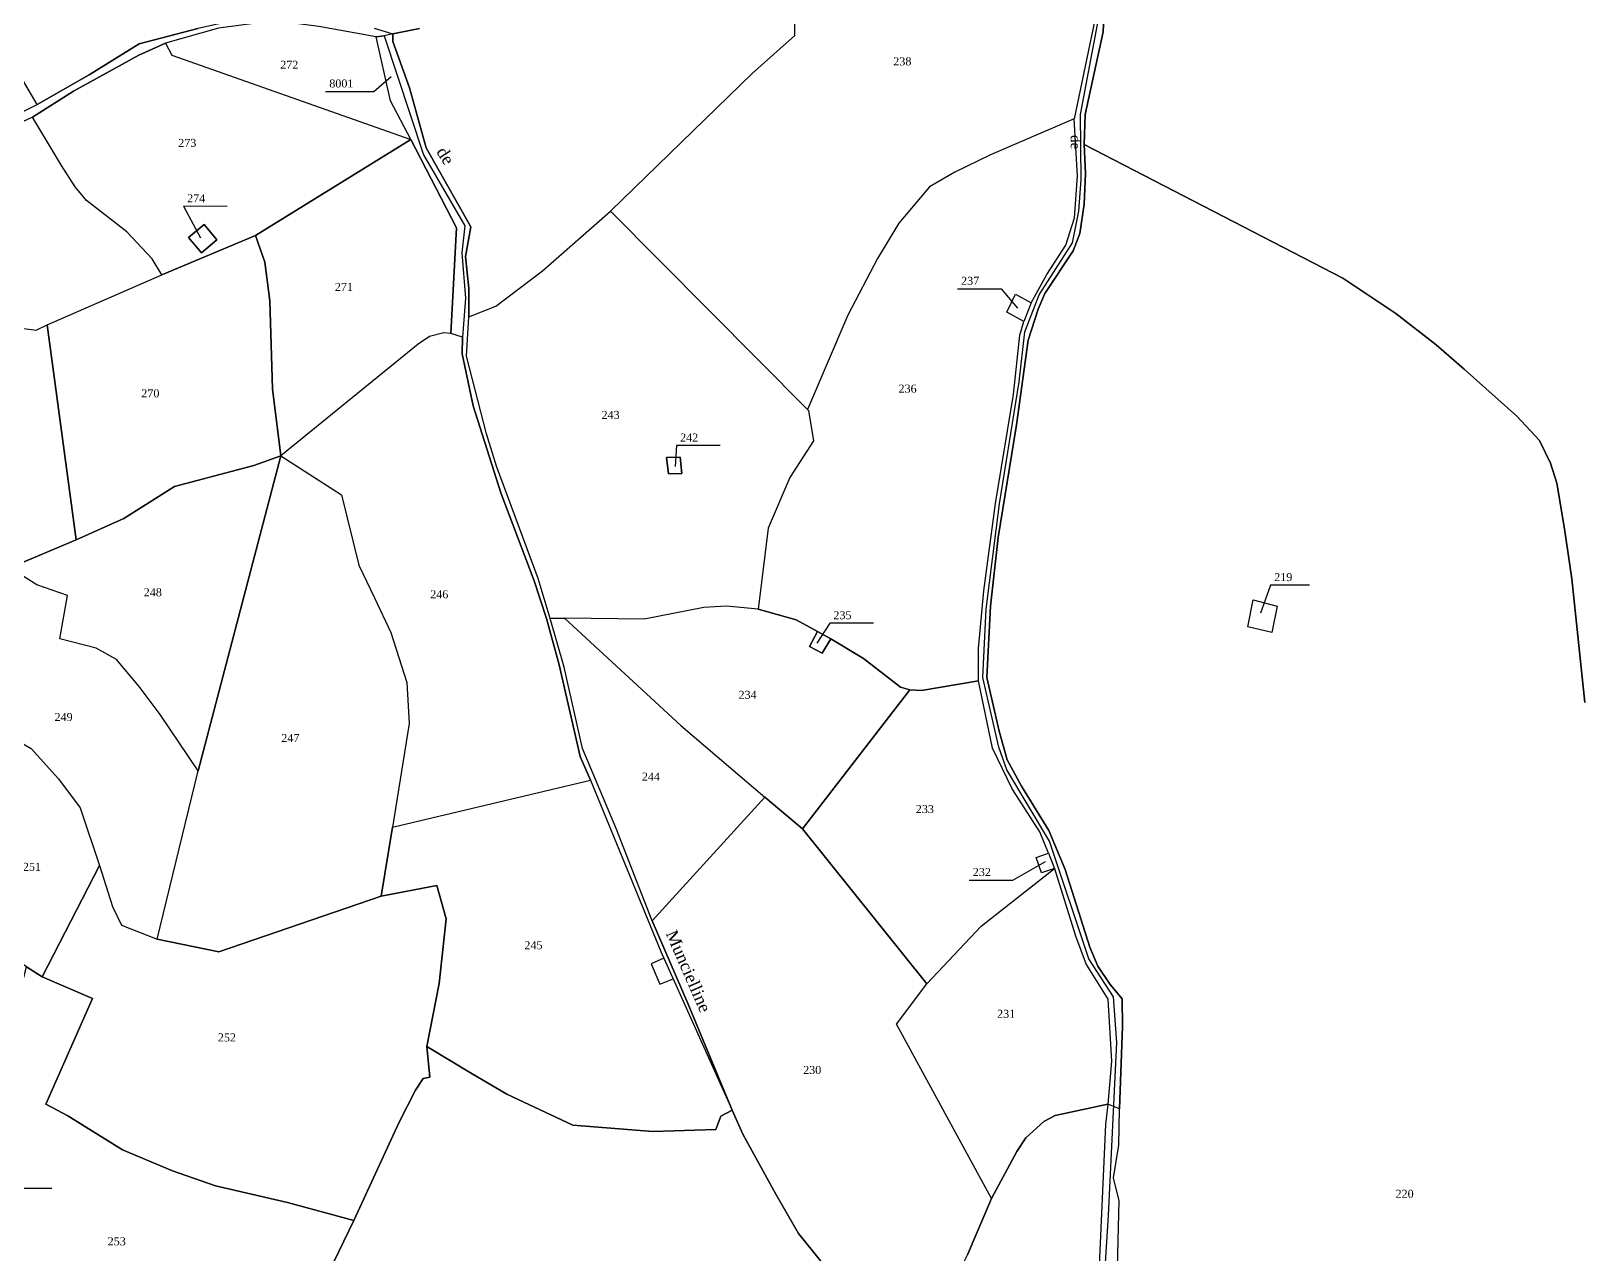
# Model space of a CAD drawing. Extents: x 1208104 to 1212743, y 6150498 to 6153217.
# Drawn here: x 1208578.3 to 1208965.5, y 6151953.3 to 6152259 of the extents above; entities that cross this region are included whole.
import ezdxf

# ---------------------------------------------------------------- set-up
doc = ezdxf.new("R2010")
doc.units = 0
doc.linetypes.add('CONTINU', pattern=[0])
for name, color, linetype in [('1LIEUDIT', 7, 'CONTINU'), ('1PARCELLE', 7, 'CONTINU'), ('1TRONFLUV', 7, 'CONTINU'), ('1TROUPARCELLE', 7, 'CONTINU'), ('1ZONCOMM', 7, 'CONTINU'), ('3BATIDUR', 7, 'CONTINU'), ('3FISCLINE', 7, 'CONTINUOUS'), ('3FLECHEPAR', 7, 'CONTINU'), ('3PARCELLETEX', 7, 'CONTINU'), ('3TRONFLUVTEX', 7, 'CONTINU'), ('3ZONCOMMTEX', 7, 'CONTINU')]:
    doc.layers.add(name, color=color, linetype=linetype)
doc.styles.get("Standard").update_dxf_attribs({"font": 'Times New Roman'})

msp = doc.modelspace()

# ---------------------------------------------------------------- linework, layer by layer
at = {"layer": '1LIEUDIT'}
for points in [[(1208846.53, 6152264.62), (1208846.26, 6152258.77), (1208841.78, 6152238.12), (1208841.56, 6152230.61), (1208841.84, 6152223.33), (1208841.5, 6152215.67), (1208840.44, 6152208.4), (1208838.81, 6152204.08), (1208831.68, 6152193.39), (1208830.01, 6152189.46), (1208827.58, 6152181.74), (1208824.63, 6152160.56), (1208820.05, 6152132.44), (1208818.14, 6152115.21), (1208817.2, 6152097.44), (1208820.31, 6152084.03), (1208822.26, 6152076.83), (1208825.86, 6152070.24), (1208832.73, 6152059.17), (1208836.77, 6152049.44), (1208842.95, 6152030.04), (1208844.93, 6152025.28), (1208848.05, 6152020.67), (1208851, 6152017.11), (1208851.13, 6152010.22), (1208850.37, 6151989.65), (1208850.37, 6151989.65), (1208847.47, 6151990.81), (1208834.29, 6151987.92), (1208831.47, 6151986.43), (1208826.98, 6151982.38), (1208824.71, 6151978.91), (1208818.37, 6151967.21), (1208812.38, 6151953.13)], [(1208966.67, 6152091.16), (1208963.41, 6152122.07), (1208961.59, 6152134.57), (1208959.64, 6152145.99), (1208958.07, 6152150.97), (1208955.31, 6152156.61), (1208949.7, 6152162.72), (1208936.53, 6152174.44), (1208929.51, 6152180.59), (1208919.44, 6152188.37), (1208906.19, 6152197.25), (1208841.56, 6152230.61), (1208841.78, 6152238.12), (1208846.26, 6152258.77), (1208846.53, 6152264.62)], [(1208664.11, 6152259.73), (1208668.73, 6152258.3), (1208675.44, 6152259.61)], [(1208664.11, 6152259.73), (1208668.73, 6152258.3), (1208675.44, 6152259.61)], [(1208966.67, 6152091.16), (1208963.41, 6152122.07), (1208961.59, 6152134.57), (1208959.64, 6152145.99), (1208958.07, 6152150.97), (1208955.31, 6152156.61), (1208949.7, 6152162.72), (1208936.53, 6152174.44), (1208929.51, 6152180.59), (1208919.44, 6152188.37), (1208906.19, 6152197.25), (1208841.56, 6152230.61), (1208841.84, 6152223.33), (1208841.5, 6152215.67), (1208840.44, 6152208.4), (1208838.81, 6152204.08), (1208831.68, 6152193.39), (1208830.01, 6152189.46), (1208827.58, 6152181.74), (1208824.63, 6152160.56), (1208820.05, 6152132.44), (1208818.14, 6152115.21), (1208817.2, 6152097.44), (1208820.31, 6152084.03), (1208822.26, 6152076.83), (1208825.86, 6152070.24), (1208832.73, 6152059.17), (1208836.77, 6152049.44), (1208842.95, 6152030.04), (1208844.93, 6152025.28), (1208848.05, 6152020.67), (1208851, 6152017.11), (1208851.13, 6152010.22), (1208850.37, 6151989.65), (1208850.37, 6151989.65), (1208847.47, 6151990.81), (1208834.29, 6151987.92), (1208831.47, 6151986.43), (1208826.98, 6151982.38), (1208824.71, 6151978.91), (1208818.37, 6151967.21), (1208812.38, 6151953.13)], [(1208779.51, 6151946.83), (1208770.17, 6151958.49), (1208764.44, 6151968.32), (1208756.25, 6151983.29), (1208753.58, 6151989.28), (1208750.69, 6151987.81), (1208749.45, 6151984.41), (1208733.75, 6151983.97), (1208713.69, 6151985.49), (1208697.24, 6151993.31), (1208688.55, 6151998.34), (1208677.22, 6152005.23), (1208678.01, 6151997.52), (1208676.34, 6151997.17), (1208674.37, 6151994.3), (1208670.34, 6151986.3), (1208658.98, 6151961.7), (1208646.6, 6151936.07)], [(1208779.51, 6151946.83), (1208770.17, 6151958.49), (1208764.44, 6151968.32), (1208756.25, 6151983.29), (1208753.58, 6151989.28), (1208750.69, 6151987.81), (1208749.45, 6151984.41), (1208733.75, 6151983.97), (1208713.69, 6151985.49), (1208697.24, 6151993.31), (1208688.55, 6151998.34), (1208677.22, 6152005.23), (1208678.01, 6151997.52), (1208676.34, 6151997.17), (1208674.37, 6151994.3), (1208670.34, 6151986.3), (1208658.98, 6151961.7), (1208646.6, 6151936.07)]]:
    msp.add_lwpolyline(points, dxfattribs=at)
at = {"layer": '1PARCELLE'}
for points in [[(1208569.58, 6152257.91), (1208564.64, 6152266.68), (1208561.85, 6152273.06), (1208556.22, 6152286.07), (1208565, 6152296.49), (1208576.45, 6152311.35), (1208581.81, 6152319.04), (1208583.18, 6152322.65), (1208583.64, 6152328.48), (1208598.08, 6152326.05), (1208618.86, 6152321.72), (1208625.56, 6152320.42), (1208637.25, 6152262.48), (1208629.07, 6152261.58), (1208619.99, 6152259.58), (1208605.36, 6152255.8), (1208592.88, 6152247.99), (1208579.81, 6152240.6), (1208569.58, 6152257.91)], [(1208839.06, 6152237.07), (1208818.09, 6152228), (1208809.24, 6152223.7), (1208802.84, 6152220.01), (1208795.19, 6152210.97), (1208789.87, 6152202.13), (1208782.48, 6152187.94), (1208772.35, 6152164.39), (1208723.17, 6152213.98), (1208758.52, 6152248.34), (1208769.19, 6152257.85), (1208769.28, 6152265.41), (1208770.88, 6152272.45), (1208771.61, 6152283.41), (1208787.21, 6152319.79), (1208816.92, 6152298.11), (1208831.56, 6152313.84), (1208835.87, 6152314.83), (1208842.15, 6152279.57), (1208844.56, 6152263.39), (1208839.06, 6152237.07)], [(1208673.22, 6152231.88), (1208668.18, 6152241.55), (1208664.59, 6152257.55), (1208650.25, 6152260.12), (1208643.23, 6152261.01), (1208635.92, 6152261.12), (1208625.2, 6152259.66), (1208611.91, 6152255.93), (1208613.52, 6152252.91), (1208673.22, 6152231.88)], [(1208608.59, 6152202.08), (1208602.24, 6152208.79), (1208592.18, 6152216.6), (1208589.31, 6152220), (1208585.89, 6152225.4), (1208578.64, 6152237.44), (1208588.93, 6152243.98), (1208605.29, 6152252.98), (1208611.91, 6152255.93), (1208613.52, 6152252.91), (1208673.22, 6152231.88), (1208634.45, 6152207.91), (1208611.01, 6152198.04), (1208608.59, 6152202.08)], [(1208673.22, 6152231.88), (1208668.18, 6152241.55), (1208664.59, 6152257.55), (1208666.58, 6152257.8), (1208676.4, 6152228.07), (1208686.71, 6152210.3), (1208685.98, 6152203.53), (1208686.87, 6152192.22), (1208686.17, 6152182.48), (1208683.24, 6152183.39), (1208684.68, 6152209.78), (1208673.22, 6152231.88)], [(1208556.13, 6152187.35), (1208579.58, 6152184.22), (1208582.37, 6152185.51), (1208611.01, 6152198.04), (1208608.59, 6152202.08), (1208602.24, 6152208.79), (1208592.18, 6152216.6), (1208589.31, 6152220), (1208585.89, 6152225.4), (1208578.64, 6152237.44), (1208566.12, 6152231.59), (1208557.16, 6152229.63), (1208553.51, 6152227.63), (1208547.9, 6152220.81), (1208549.15, 6152219.72), (1208554.21, 6152202.12), (1208555.79, 6152195.57), (1208556.13, 6152187.35)], [(1208797.93, 6152094.35), (1208800.85, 6152094.15), (1208815.13, 6152096.57), (1208815.11, 6152104.67), (1208816.49, 6152119.08), (1208819.38, 6152140.89), (1208823.87, 6152168.12), (1208825.48, 6152182.99), (1208826.42, 6152186.4), (1208822.2, 6152188.72), (1208824.4, 6152193.22), (1208828.33, 6152191.08), (1208832.24, 6152198.16), (1208836.93, 6152205.46), (1208839.12, 6152212.32), (1208839.84, 6152222.71), (1208839.06, 6152237.07), (1208818.09, 6152228), (1208809.24, 6152223.7), (1208802.84, 6152220.01), (1208795.19, 6152210.97), (1208789.87, 6152202.13), (1208782.48, 6152187.94), (1208772.35, 6152164.39), (1208772.61, 6152164.13), (1208773.91, 6152156.55), (1208767.95, 6152147.39), (1208762.54, 6152134.75), (1208760.04, 6152114.47), (1208769.56, 6152111.79), (1208774.85, 6152108.94), (1208778.24, 6152107.1), (1208786.35, 6152102.16), (1208795.65, 6152095.01), (1208797.93, 6152094.35)], [(1208673.22, 6152231.88), (1208684.68, 6152209.78), (1208683.24, 6152183.39), (1208681.45, 6152183.57), (1208677.87, 6152182.6), (1208675.05, 6152180.69), (1208640.72, 6152152.85), (1208638.63, 6152169.57), (1208638.03, 6152191.54), (1208636.72, 6152201.2), (1208634.45, 6152207.91), (1208673.22, 6152231.88)], [(1208711.66, 6152112.27), (1208708.05, 6152112.17), (1208705.04, 6152122.12), (1208694.66, 6152150.24), (1208692.14, 6152158.27), (1208687.18, 6152177.74), (1208687.75, 6152187.54), (1208694.5, 6152190.2), (1208706.17, 6152199.05), (1208723.17, 6152213.98), (1208772.35, 6152164.39), (1208772.61, 6152164.13), (1208773.91, 6152156.55), (1208767.95, 6152147.39), (1208762.54, 6152134.75), (1208760.04, 6152114.47), (1208752.14, 6152115.26), (1208746.45, 6152114.88), (1208731.56, 6152112.01), (1208711.66, 6152112.27)], [(1208582.37, 6152185.51), (1208611.01, 6152198.04), (1208634.45, 6152207.91), (1208636.72, 6152201.2), (1208638.03, 6152191.54), (1208638.63, 6152169.57), (1208640.72, 6152152.85), (1208634, 6152150.43), (1208614.15, 6152145.17), (1208601.53, 6152137.15), (1208589.58, 6152131.85), (1208582.37, 6152185.51)], [(1208621.55, 6152210.6), (1208617.66, 6152207.41), (1208620.93, 6152203.58), (1208624.74, 6152206.76), (1208621.55, 6152210.6)], [(1208826.42, 6152186.4), (1208822.2, 6152188.72), (1208824.4, 6152193.22), (1208828.33, 6152191.08), (1208826.42, 6152186.4)], [(1208556.13, 6152187.35), (1208579.58, 6152184.22), (1208582.37, 6152185.51), (1208589.58, 6152131.85), (1208572.97, 6152124.85), (1208564.53, 6152121.42), (1208561.42, 6152134.34), (1208556.08, 6152152.11), (1208552.04, 6152177.1), (1208556.13, 6152187.35)], [(1208686.17, 6152182.48), (1208683.24, 6152183.39), (1208681.45, 6152183.57), (1208677.87, 6152182.6), (1208675.05, 6152180.69), (1208640.72, 6152152.85), (1208655.87, 6152143.08), (1208660.24, 6152125.46), (1208664.17, 6152117.3), (1208668.21, 6152108.68), (1208672.27, 6152096.18), (1208672.84, 6152085.93), (1208668.65, 6152060.01), (1208718.17, 6152071.77), (1208715.58, 6152077.65), (1208710.32, 6152100.56), (1208707.19, 6152112.15), (1208704.05, 6152121.57), (1208695.76, 6152143.58), (1208688.82, 6152165.3), (1208686.09, 6152178.33), (1208686.17, 6152182.48)], [(1208640.72, 6152152.85), (1208620.08, 6152074.05), (1208610.6, 6152088.19), (1208605.37, 6152095.17), (1208599.68, 6152101.92), (1208594.62, 6152104.75), (1208585.54, 6152107.08), (1208587.46, 6152117.89), (1208579.8, 6152120.53), (1208572.97, 6152124.85), (1208589.58, 6152131.85), (1208601.53, 6152137.15), (1208614.15, 6152145.17), (1208634, 6152150.43), (1208640.72, 6152152.85)], [(1208668.65, 6152060.01), (1208665.85, 6152042.75), (1208625.22, 6152028.88), (1208609.84, 6152032.05), (1208620.08, 6152074.05), (1208640.72, 6152152.85), (1208655.87, 6152143.08), (1208660.24, 6152125.46), (1208664.17, 6152117.3), (1208668.21, 6152108.68), (1208672.27, 6152096.18), (1208672.84, 6152085.93), (1208668.65, 6152060.01)], [(1208737.62, 6152148.31), (1208737.15, 6152152.4), (1208740.56, 6152152.49), (1208740.94, 6152148.42), (1208737.62, 6152148.31)], [(1208595.44, 6152050.42), (1208598.71, 6152040.14), (1208600.96, 6152035.48), (1208609.84, 6152032.05), (1208620.08, 6152074.05), (1208610.6, 6152088.19), (1208605.37, 6152095.17), (1208599.68, 6152101.92), (1208594.62, 6152104.75), (1208585.54, 6152107.08), (1208587.46, 6152117.89), (1208579.8, 6152120.53), (1208572.97, 6152124.85), (1208564.53, 6152121.42), (1208543.97, 6152111.39), (1208538.24, 6152106.16), (1208530.74, 6152097.75), (1208560.32, 6152088.61), (1208575.21, 6152081.52), (1208578.35, 6152079.7), (1208585.14, 6152072.1), (1208590.55, 6152064.85), (1208595.44, 6152050.42)], [(1208771.13, 6152059.57), (1208797.93, 6152094.35), (1208795.65, 6152095.01), (1208786.35, 6152102.16), (1208778.24, 6152107.1), (1208776.08, 6152103.5), (1208772.88, 6152105.18), (1208774.85, 6152108.94), (1208769.56, 6152111.79), (1208760.04, 6152114.47), (1208752.14, 6152115.26), (1208746.45, 6152114.88), (1208731.56, 6152112.01), (1208711.66, 6152112.27), (1208740.71, 6152085.43), (1208761.75, 6152067.49), (1208771.13, 6152059.57)], [(1208882.43, 6152110.11), (1208883.81, 6152116.84), (1208889.75, 6152115.24), (1208888.43, 6152108.67), (1208882.43, 6152110.11)], [(1208761.75, 6152067.49), (1208733.58, 6152036.59), (1208724.54, 6152059.65), (1208716.15, 6152079.68), (1208711.58, 6152099.96), (1208708.05, 6152112.17), (1208711.66, 6152112.27), (1208740.71, 6152085.43), (1208761.75, 6152067.49)], [(1208774.85, 6152108.94), (1208778.24, 6152107.1), (1208776.08, 6152103.5), (1208772.88, 6152105.18), (1208774.85, 6152108.94)], [(1208802.2, 6152020.88), (1208815.78, 6152035.27), (1208834.09, 6152049.67), (1208830.91, 6152048.59), (1208829.58, 6152052.45), (1208832.66, 6152053.53), (1208830.47, 6152058.81), (1208823.52, 6152069.61), (1208818.63, 6152079.77), (1208815.13, 6152096.57), (1208800.85, 6152094.15), (1208797.93, 6152094.35), (1208771.13, 6152059.57), (1208802.2, 6152020.88)], [(1208595.44, 6152050.42), (1208581.12, 6152022.57), (1208577.18, 6152025.13), (1208563.07, 6152034.72), (1208575.21, 6152081.52), (1208578.35, 6152079.7), (1208585.14, 6152072.1), (1208590.55, 6152064.85), (1208595.44, 6152050.42)], [(1208753.58, 6151989.28), (1208750.69, 6151987.81), (1208749.45, 6151984.41), (1208733.75, 6151983.97), (1208713.69, 6151985.49), (1208697.24, 6151993.31), (1208688.55, 6151998.34), (1208677.22, 6152005.23), (1208680.35, 6152020.96), (1208682.06, 6152037.11), (1208679.74, 6152045.46), (1208665.85, 6152042.75), (1208668.65, 6152060.01), (1208718.17, 6152071.77), (1208735.7, 6152028.94), (1208753.58, 6151989.28)], [(1208818.37, 6151967.21), (1208794.64, 6152010.81), (1208802.2, 6152020.88), (1208771.13, 6152059.57), (1208761.75, 6152067.49), (1208733.58, 6152036.59), (1208742.57, 6152015.76), (1208753.58, 6151989.28), (1208756.25, 6151983.29), (1208764.44, 6151968.32), (1208770.17, 6151958.49), (1208779.51, 6151946.83), (1208796.48, 6151927.2), (1208801.59, 6151930.8), (1208805.38, 6151939.15), (1208812.38, 6151953.13), (1208818.37, 6151967.21)], [(1208834.09, 6152049.67), (1208830.91, 6152048.59), (1208829.58, 6152052.45), (1208832.66, 6152053.53), (1208834.09, 6152049.67)], [(1208665.85, 6152042.75), (1208679.74, 6152045.46), (1208682.06, 6152037.11), (1208680.35, 6152020.96), (1208677.22, 6152005.23), (1208678.01, 6151997.52), (1208676.34, 6151997.17), (1208674.37, 6151994.3), (1208670.34, 6151986.3), (1208658.98, 6151961.7), (1208642.42, 6151966.22), (1208624.43, 6151970.37), (1208613.63, 6151974.1), (1208601.2, 6151979.34), (1208587.5, 6151987.87), (1208582, 6151990.76), (1208593.65, 6152017.15), (1208581.12, 6152022.57), (1208595.44, 6152050.42), (1208598.71, 6152040.14), (1208600.96, 6152035.48), (1208609.84, 6152032.05), (1208625.22, 6152028.88), (1208665.85, 6152042.75)], [(1208818.37, 6151967.21), (1208794.64, 6152010.81), (1208802.2, 6152020.88), (1208815.78, 6152035.27), (1208834.09, 6152049.67), (1208839.4, 6152032.88), (1208842.03, 6152025.68), (1208847.43, 6152017.06), (1208848.38, 6152001.54), (1208847.47, 6151990.81), (1208834.29, 6151987.92), (1208831.47, 6151986.43), (1208826.98, 6151982.38), (1208824.71, 6151978.91), (1208818.37, 6151967.21)]]:
    msp.add_lwpolyline(points, close=True, dxfattribs=at)
for points in [[(1208970.84, 6152278.62), (1208942.38, 6152275.51), (1208912.91, 6152269.86), (1208906.01, 6152269.46), (1208890.42, 6152270.89), (1208868.3, 6152271.12), (1208845.1, 6152276.94), (1208846.28, 6152269.58), (1208846.53, 6152264.62), (1208846.26, 6152258.77), (1208841.78, 6152238.12), (1208841.56, 6152230.61), (1208906.19, 6152197.25), (1208919.44, 6152188.37), (1208929.51, 6152180.59), (1208936.53, 6152174.44), (1208949.7, 6152162.72), (1208955.31, 6152156.61), (1208958.07, 6152150.97), (1208959.64, 6152145.99), (1208961.59, 6152134.57), (1208963.41, 6152122.07), (1208966.67, 6152091.16)], [(1208675.44, 6152259.61), (1208668.73, 6152258.3), (1208668.78, 6152256.33), (1208672.87, 6152244.77), (1208677.09, 6152229.81), (1208688.26, 6152210.08), (1208686.91, 6152202.66), (1208687.7, 6152194.63), (1208687.75, 6152187.54), (1208687.75, 6152187.54), (1208694.5, 6152190.2), (1208706.17, 6152199.05), (1208723.17, 6152213.98), (1208758.52, 6152248.34), (1208769.19, 6152257.85), (1208769.28, 6152265.41)], [(1208574.51, 6152237.94), (1208579.81, 6152240.6), (1208569.58, 6152257.91)], [(1208849.9, 6151950.07), (1208850.29, 6151966.6), (1208848.91, 6151972.36), (1208850.22, 6151980.52), (1208850.37, 6151989.65), (1208851.13, 6152010.22), (1208851, 6152017.11), (1208848.05, 6152020.67), (1208844.93, 6152025.28), (1208842.95, 6152030.04), (1208836.77, 6152049.44), (1208832.73, 6152059.17), (1208825.86, 6152070.24), (1208822.26, 6152076.83), (1208820.31, 6152084.03), (1208817.2, 6152097.44), (1208818.14, 6152115.21), (1208820.05, 6152132.44), (1208824.63, 6152160.56), (1208827.58, 6152181.74), (1208830.01, 6152189.46), (1208831.68, 6152193.39), (1208838.81, 6152204.08), (1208840.44, 6152208.4), (1208841.5, 6152215.67), (1208841.84, 6152223.33), (1208841.56, 6152230.61), (1208906.19, 6152197.25), (1208919.44, 6152188.37), (1208929.51, 6152180.59), (1208936.53, 6152174.44), (1208949.7, 6152162.72), (1208955.31, 6152156.61), (1208958.07, 6152150.97), (1208959.64, 6152145.99), (1208961.59, 6152134.57), (1208963.41, 6152122.07), (1208966.67, 6152091.16)], [(1208544.36, 6151948.9), (1208547.22, 6151953.44), (1208544.55, 6151955.01), (1208562, 6151983.78), (1208566.16, 6151982.83), (1208577.18, 6152025.13), (1208581.12, 6152022.57), (1208593.65, 6152017.15), (1208582, 6151990.76), (1208587.5, 6151987.87), (1208601.2, 6151979.34), (1208613.63, 6151974.1), (1208624.43, 6151970.37), (1208642.42, 6151966.22), (1208658.98, 6151961.7), (1208646.6, 6151936.07)], [(1208646.6, 6151936.07), (1208658.98, 6151961.7), (1208670.34, 6151986.3), (1208674.37, 6151994.3), (1208676.34, 6151997.17), (1208678.01, 6151997.52), (1208677.22, 6152005.23), (1208688.55, 6151998.34), (1208697.24, 6151993.31), (1208713.69, 6151985.49), (1208733.75, 6151983.97), (1208749.45, 6151984.41), (1208750.69, 6151987.81), (1208753.58, 6151989.28), (1208753.58, 6151989.28), (1208756.25, 6151983.29), (1208764.44, 6151968.32), (1208770.17, 6151958.49), (1208779.51, 6151946.83)], [(1208812.38, 6151953.13), (1208818.37, 6151967.21), (1208824.71, 6151978.91), (1208826.98, 6151982.38), (1208831.47, 6151986.43), (1208834.29, 6151987.92), (1208847.47, 6151990.81), (1208846.9, 6151985.66), (1208844.11, 6151924.64)]]:
    msp.add_lwpolyline(points, dxfattribs=at)
at = {"layer": '1TRONFLUV'}
for points in [[(1208625.2, 6152259.66), (1208611.91, 6152255.93), (1208605.29, 6152252.98), (1208588.93, 6152243.98), (1208578.64, 6152237.44), (1208566.12, 6152231.59)], [(1208574.51, 6152237.94), (1208579.81, 6152240.6), (1208592.88, 6152247.99), (1208605.36, 6152255.8), (1208619.99, 6152259.58)], [(1208675.44, 6152259.61), (1208668.73, 6152258.3), (1208666.58, 6152257.8), (1208664.59, 6152257.55), (1208650.25, 6152260.12)]]:
    msp.add_lwpolyline(points, dxfattribs=at)
msp.add_lwpolyline([(1208668.73, 6152258.3), (1208666.58, 6152257.8), (1208676.4, 6152228.07), (1208686.71, 6152210.3), (1208685.98, 6152203.53), (1208686.87, 6152192.22), (1208686.17, 6152182.48), (1208686.09, 6152178.33), (1208688.82, 6152165.3), (1208695.76, 6152143.58), (1208704.05, 6152121.57), (1208707.19, 6152112.15), (1208710.32, 6152100.56), (1208715.58, 6152077.65), (1208718.17, 6152071.77), (1208735.7, 6152028.94), (1208753.58, 6151989.28), (1208742.57, 6152015.76), (1208733.58, 6152036.59), (1208724.54, 6152059.65), (1208716.15, 6152079.68), (1208711.58, 6152099.96), (1208708.05, 6152112.17), (1208705.04, 6152122.12), (1208694.66, 6152150.24), (1208692.14, 6152158.27), (1208687.18, 6152177.74), (1208687.75, 6152187.54), (1208687.7, 6152194.63), (1208686.91, 6152202.66), (1208688.26, 6152210.08), (1208677.09, 6152229.81), (1208672.87, 6152244.77), (1208668.78, 6152256.33), (1208668.73, 6152258.3)], close=True, dxfattribs=at)
at = {"layer": '1TROUPARCELLE'}
for points in [[(1208617.66, 6152207.41), (1208621.55, 6152210.6), (1208624.74, 6152206.76), (1208620.93, 6152203.58), (1208617.66, 6152207.41)], [(1208737.15, 6152152.4), (1208740.56, 6152152.49), (1208740.94, 6152148.42), (1208737.62, 6152148.31), (1208737.15, 6152152.4)], [(1208882.43, 6152110.11), (1208883.81, 6152116.84), (1208889.75, 6152115.24), (1208888.43, 6152108.67), (1208882.43, 6152110.11)]]:
    msp.add_lwpolyline(points, close=True, dxfattribs=at)
at = {"layer": '1ZONCOMM'}
msp.add_lwpolyline([(1208846.35, 6151943.18), (1208847.64, 6151962.98), (1208849.68, 6152006.21), (1208848.84, 6152017.57), (1208842.71, 6152027.06), (1208832.9, 6152056.53), (1208822.25, 6152074.36), (1208820.25, 6152080.03), (1208816.22, 6152097.44), (1208817.03, 6152114.52), (1208820.39, 6152140.84), (1208825.25, 6152171.34), (1208826.69, 6152183.77), (1208830.25, 6152193.03), (1208838.65, 6152206.01), (1208840.18, 6152213.95), (1208840.78, 6152221.91), (1208840.59, 6152238.08), (1208845.45, 6152263.68)], dxfattribs=at)
msp.add_lwpolyline([(1208846.35, 6151943.18), (1208847.64, 6151962.98), (1208849.68, 6152006.21), (1208848.84, 6152017.57), (1208842.71, 6152027.06), (1208832.9, 6152056.53), (1208822.25, 6152074.36), (1208820.25, 6152080.03), (1208816.22, 6152097.44), (1208817.03, 6152114.52), (1208820.39, 6152140.84), (1208825.25, 6152171.34), (1208826.69, 6152183.77), (1208830.25, 6152193.03), (1208838.65, 6152206.01), (1208840.18, 6152213.95), (1208840.78, 6152221.91), (1208840.59, 6152238.08), (1208845.45, 6152263.68)], dxfattribs=at)
msp.add_lwpolyline([(1208846.35, 6151943.18), (1208847.64, 6151962.98), (1208849.68, 6152006.21), (1208848.84, 6152017.57), (1208842.71, 6152027.06), (1208832.9, 6152056.53), (1208822.25, 6152074.36), (1208820.25, 6152080.03), (1208816.22, 6152097.44), (1208817.03, 6152114.52), (1208820.39, 6152140.84), (1208825.25, 6152171.34), (1208826.69, 6152183.77), (1208830.25, 6152193.03), (1208838.65, 6152206.01), (1208840.18, 6152213.95), (1208840.78, 6152221.91), (1208840.59, 6152238.08), (1208845.45, 6152263.68)], dxfattribs=at)
at = {"layer": '3BATIDUR'}
for points in [[(1208617.66, 6152207.41), (1208620.93, 6152203.58), (1208624.74, 6152206.76), (1208621.55, 6152210.6), (1208617.66, 6152207.41)], [(1208828.33, 6152191.08), (1208826.42, 6152186.4), (1208822.2, 6152188.72), (1208824.4, 6152193.22), (1208828.33, 6152191.08)], [(1208737.15, 6152152.4), (1208737.62, 6152148.31), (1208740.94, 6152148.42), (1208740.56, 6152152.49), (1208737.15, 6152152.4)], [(1208883.81, 6152116.84), (1208889.75, 6152115.24), (1208888.43, 6152108.67), (1208882.43, 6152110.11), (1208883.81, 6152116.84)], [(1208774.85, 6152108.94), (1208772.88, 6152105.18), (1208776.08, 6152103.5), (1208778.24, 6152107.1), (1208774.85, 6152108.94)], [(1208832.66, 6152053.53), (1208834.09, 6152049.67), (1208830.91, 6152048.59), (1208829.58, 6152052.45), (1208832.66, 6152053.53)]]:
    msp.add_lwpolyline(points, close=True, dxfattribs=at)
at = {"layer": '3FISCLINE'}
msp.add_lwpolyline([(1208736.47, 6152027.23), (1208733.3, 6152025.88), (1208735.5, 6152020.81), (1208738.79, 6152022.08)], dxfattribs=at)
at = {"layer": '3FLECHEPAR'}
for points in [[(1208651.94, 6152243.88), (1208664.01, 6152243.86), (1208668.33, 6152247.65)], [(1208627.32, 6152215.16), (1208616.4, 6152215.18), (1208620.64, 6152207.26)], [(1208809.85, 6152194.55), (1208820.77, 6152194.53), (1208824.84, 6152189.68)], [(1208750.54, 6152155.36), (1208739.62, 6152155.38), (1208739.3, 6152150.13)], [(1208897.9, 6152120.49), (1208888.11, 6152120.5), (1208885.58, 6152113.51)], [(1208788.86, 6152110.96), (1208777.94, 6152110.98), (1208774.72, 6152106)], [(1208812.77, 6152046.8), (1208823.69, 6152046.78), (1208831.9, 6152051.4)], [(1208583.48, 6151969.68), (1208572.56, 6151969.7), (1208569.29, 6151964.53)]]:
    msp.add_lwpolyline(points, dxfattribs=at)

# ---------------------------------------------------------------- texts
at = {"layer": '3PARCELLETEX'}
for s, p in [('272', (1208640.59, 6152249.55)), ('238', (1208793.83, 6152250.4)), ('8001', (1208652.86, 6152244.88)), ('273', (1208615.1, 6152230.02)), ('274', (1208617.32, 6152216.18)), ('271', (1208654.24, 6152194.03)), ('237', (1208810.77, 6152195.55)), ('270', (1208605.87, 6152167.43)), ('236', (1208795.13, 6152168.6)), ('243', (1208720.9, 6152162.04)), ('242', (1208740.54, 6152156.38)), ('219', (1208889.04, 6152121.5)), ('248', (1208606.48, 6152117.71)), ('246', (1208678.08, 6152117.21)), ('235', (1208778.86, 6152111.98)), ('234', (1208755.13, 6152092.08)), ('249', (1208584.18, 6152086.53)), ('247', (1208640.86, 6152081.28)), ('244', (1208730.99, 6152071.65)), ('233', (1208799.45, 6152063.53)), ('251', (1208576.27, 6152049.09)), ('232', (1208813.69, 6152047.8)), ('245', (1208701.62, 6152029.5)), ('231', (1208819.77, 6152012.37)), ('252', (1208625, 6152006.46)), ('230', (1208771.3, 6151998.33)), ('220', (1208919.37, 6151967.39)), ('253', (1208597.47, 6151955.51))]:
    msp.add_text(s, height=2, dxfattribs=at).set_placement(p)
at = {"layer": '3TRONFLUVTEX'}
for s, rotation, p in [('de', 302.8, (1208679.48, 6152228.79)), ('Muncielline', 293.6, (1208736.89, 6152033.44))]:
    msp.add_text(s, height=3, rotation=rotation, dxfattribs=at).set_placement(p)
at = {"layer": '3ZONCOMMTEX'}
msp.add_text('de', height=2.5, rotation=270.9, dxfattribs=at).set_placement((1208838.15, 6152232.97))
msp.add_text('de', height=2.5, rotation=270.9, dxfattribs=at).set_placement((1208838.15, 6152232.97))
msp.add_text('de', height=2.5, rotation=270.9, dxfattribs=at).set_placement((1208838.15, 6152232.97))

doc.saveas('drawing.dxf')
